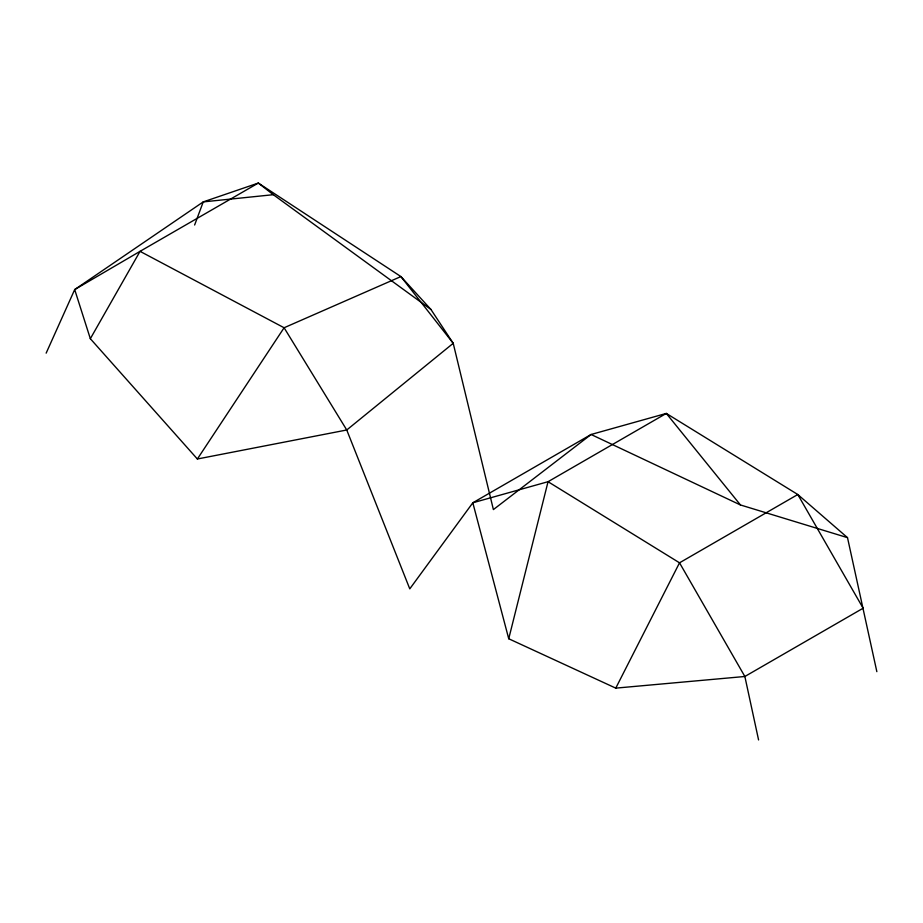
<?xml version="1.0" encoding="UTF-8"?>
<svg xmlns="http://www.w3.org/2000/svg" width="923" height="923" viewBox="0 0 923 923"><rect width="100%" height="100%" fill="white"/><g stroke="black" fill="none" stroke-linecap="round" stroke-linejoin="round"><path stroke-width="1.38" d="M615.768 688.131L679.524 562.811L797.795 494.52L863.132 608.211L744.861 676.49L615.768 688.131L508.735 638.751L548.043 481.702L666.314 413.423L797.795 494.52L847.499 537.648L876.85 671.656M194.626 225.004L203.245 201.895L258.313 183.054L400.905 276.565L430.949 309.482L453.216 343.31L493.39 509.588L591.089 434.491L666.314 413.423L740.454 504.962L847.499 537.648M46.15 353.151L74.694 289.58L203.245 201.895L273.312 194.695L430.949 309.482M197.372 458.996L284.099 327.757L400.905 276.565L453.216 343.31L346.748 429.991L197.372 458.996L90.339 338.706L140.042 251.344L258.313 183.054L273.312 194.695M740.454 504.962L591.089 434.491L472.818 502.781L409.777 588.862L346.748 429.991L284.099 327.757L140.042 251.344L74.694 289.58L90.339 338.706M508.735 638.751L472.818 502.781L548.043 481.702L679.524 562.811L744.861 676.49L758.579 739.946"/></g></svg>
